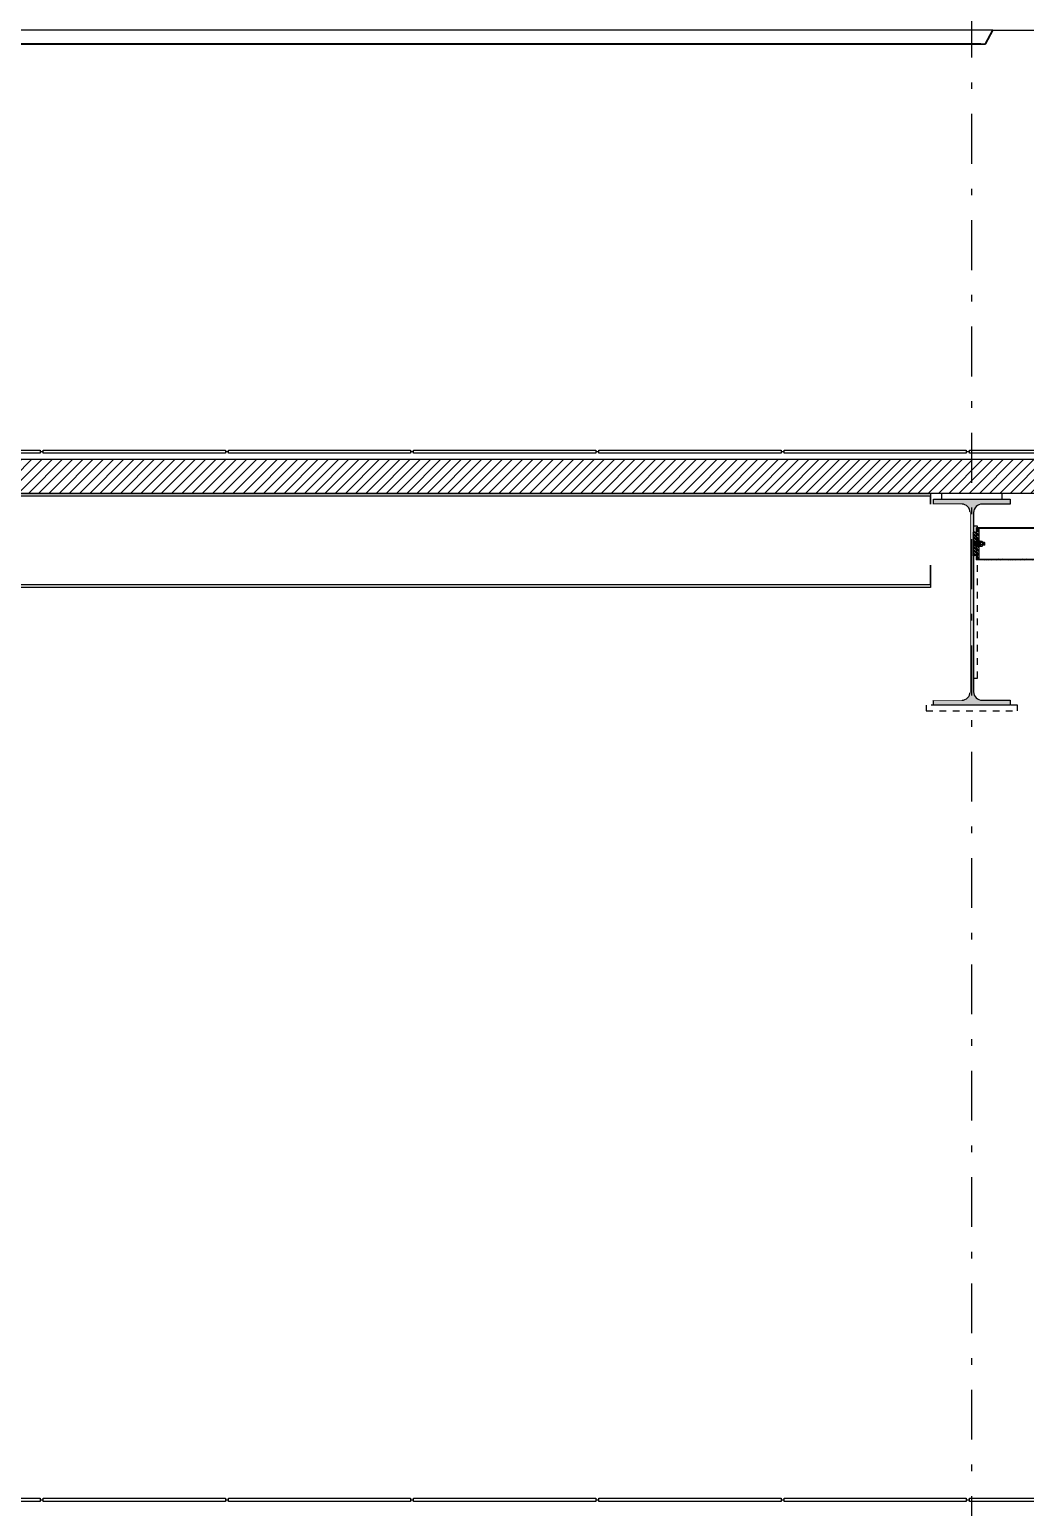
# Model space of a CAD drawing. Header units: millimetres. Extents: x -101 to 3415, y -52 to 1366.
# Drawn here: x 288.72 to 303.72, y 130.47 to 152.71 of the extents above; entities that cross this region are included whole.
import ezdxf

# ---------------------------------------------------------------- set-up
doc = ezdxf.new("R2010")
doc.units = ezdxf.units.MM
doc.set_wipeout_variables(frame=1)
doc.linetypes.add('DASHDOT2', pattern=[0.5, 0.25, -0.125, 0, -0.125])
doc.linetypes.add('OCULTA2', pattern=[0.3, 0.2, -0.1])
doc.layers.add('00_ARQ', color=8, linetype='Continuous')
doc.layers.add('A-ESTRUCTURA', color=6, linetype='Continuous')

# ---------------------------------------------------------------- blocks, each defined once
blk = doc.blocks.new('A$C54DE39B3')
at = {"layer": 'A-ESTRUCTURA', "color": 8, "linetype": 'OCULTA2', "ltscale": 0.1}
for points in [[(-0.1, 0.019), (0.1, 0.019), (0.1, 0), (-0.1, 0)], [(-0.00585, -0.089), (-0.00585, -0.589), (-0.01835, -0.589), (-0.01835, -0.089)], [(-0.15, -0.678), (0.15, -0.678), (0.15, -0.697), (-0.15, -0.697)]]:
    blk.add_lwpolyline(points, close=True, dxfattribs=at)

msp = doc.modelspace()

# ---------------------------------------------------------------- hatches: boundary and pattern name
at = {"layer": '00_ARQ'}
h = msp.add_hatch(dxfattribs=at)
h.set_pattern_fill('LINE', color=9, scale=0.034297, angle=45, style=0)
h.set_pattern_definition([(45, (-3488.39546, -6.57728), (-0.07699871, 0.07699871), [])])
h.paths.add_polyline_path([(304.28, 145.734), (281.021, 145.734), (281.021, 146.25), (304.28, 146.25)])
h = msp.add_hatch(color=9, dxfattribs=at)
edge = h.paths.add_edge_path()
edge.add_line((302.943, 145.445), (302.943, 142.747))
edge.add_arc((303.07, 142.747), 0.127, 180, 270)
edge.add_line((303.07, 142.621), (303.495, 142.621))
edge.add_line((303.495, 142.621), (303.495, 142.546))
edge.add_line((303.495, 142.546), (302.338, 142.546))
edge.add_line((302.338, 142.546), (302.338, 142.621))
edge.add_line((302.338, 142.621), (302.763, 142.621))
edge.add_arc((302.763, 142.747), 0.127, 270, 360)
edge.add_line((302.89, 142.747), (302.89, 145.445))
edge.add_arc((302.763, 145.445), 0.127, 360, 450)
edge.add_line((302.763, 145.572), (302.338, 145.572))
edge.add_line((302.338, 145.572), (302.338, 145.647))
edge.add_line((302.338, 145.647), (303.495, 145.647))
edge.add_line((303.495, 145.647), (303.495, 145.572))
edge.add_line((303.495, 145.572), (303.07, 145.572))
edge.add_arc((303.07, 145.445), 0.127, 90, 180)

# ---------------------------------------------------------------- linework, layer by layer
at = {"layer": '00_ARQ', "color": 9, "linetype": 'DASHDOT2', "ltscale": 3}
msp.add_line((302.916, 38.695), (302.916, 195.766), dxfattribs=at)
at = {"layer": '00_ARQ', "color": 9}
for p, q in [((303.232, 152.707), (281.177, 152.707)), ((303.049, 152.499), (281.177, 152.499)), ((303.049, 152.492), (281.177, 152.492))]:
    msp.add_line(p, q, dxfattribs=at)
at = {"layer": '00_ARQ', "color": 9, "ltscale": 3}
for p, q in [((288.885, 146.365), (288.93, 146.365)), ((288.885, 146.365), (288.93, 146.365)), ((291.674, 146.365), (291.72, 146.365)), ((294.464, 146.365), (294.509, 146.365)), ((294.464, 146.365), (294.509, 146.365)), ((297.253, 146.365), (297.299, 146.365)), ((300.043, 146.365), (300.088, 146.365)), ((300.043, 146.365), (300.088, 146.365)), ((302.832, 146.365), (302.878, 146.365)), ((288.885, 130.588), (288.93, 130.588)), ((291.674, 130.588), (291.72, 130.588)), ((291.674, 130.588), (291.72, 130.588)), ((294.464, 130.588), (294.509, 130.588)), ((297.253, 130.588), (297.299, 130.588)), ((300.043, 130.588), (300.088, 130.588)), ((300.043, 130.588), (300.088, 130.588)), ((302.832, 130.588), (302.878, 130.588))]:
    msp.add_line(p, q, dxfattribs=at)
at = {"layer": '00_ARQ', "color": 9}
for points in [[(303.232, 152.707), (304.847, 152.707), (304.847, 152.699), (303.235, 152.699, 0.228798), (303.232, 152.698), (303.119, 152.494, -0.228798), (303.116, 152.492), (303.049, 152.492), (303.049, 152.499), (303.112, 152.499, 0.228798), (303.116, 152.501), (303.228, 152.705, -0.228798)], [(302.943, 145.445), (302.943, 142.747, 0.414214), (303.07, 142.621), (303.495, 142.621), (303.495, 142.546), (302.338, 142.546), (302.338, 142.621), (302.763, 142.621, 0.414214), (302.89, 142.747), (302.89, 145.445, 0.414214), (302.763, 145.572), (302.338, 145.572), (302.338, 145.647), (303.495, 145.647), (303.495, 145.572), (303.07, 145.572, 0.414214)]]:
    msp.add_lwpolyline(points, format="xyb", close=True, dxfattribs=at)
at = {"layer": '00_ARQ', "color": 9, "ltscale": 3}
for points in [[(286.141, 146.342), (286.141, 146.387), (288.885, 146.387), (288.885, 146.342)], [(288.93, 146.342), (288.93, 146.387), (291.674, 146.387), (291.674, 146.342)], [(291.72, 146.342), (291.72, 146.387), (294.464, 146.387), (294.464, 146.342)], [(294.509, 146.342), (294.509, 146.387), (297.253, 146.387), (297.253, 146.342)], [(297.299, 146.342), (297.299, 146.387), (300.043, 146.387), (300.043, 146.342)], [(300.088, 146.342), (300.088, 146.387), (302.832, 146.387), (302.832, 146.342)], [(302.878, 146.342), (302.878, 146.387), (303.995, 146.387), (303.995, 146.342)], [(286.141, 130.565), (286.141, 130.611), (288.885, 130.611), (288.885, 130.565)], [(288.93, 130.565), (288.93, 130.611), (291.674, 130.611), (291.674, 130.565)], [(291.72, 130.565), (291.72, 130.611), (294.464, 130.611), (294.464, 130.565)], [(294.509, 130.565), (294.509, 130.611), (297.253, 130.611), (297.253, 130.565)], [(297.299, 130.565), (297.299, 130.611), (300.043, 130.611), (300.043, 130.565)], [(300.088, 130.565), (300.088, 130.611), (302.832, 130.611), (302.832, 130.565)], [(302.878, 130.565), (302.878, 130.611), (303.995, 130.611), (303.995, 130.565)]]:
    msp.add_lwpolyline(points, close=True, dxfattribs=at)
at = {"layer": '00_ARQ', "color": 9}
for points in [[(304.28, 145.734), (281.021, 145.734), (281.021, 146.25), (304.28, 146.25)], [(304.679, 145.208), (303.021, 145.208), (303.021, 144.743), (304.679, 144.743)], [(303.029, 145.023), (303.029, 144.929), (303.021, 144.929), (303.021, 145.023)], [(303.029, 145.02), (303.021, 145.02), (303.021, 145.023), (303.029, 145.023)], [(303.029, 145.018), (303.021, 145.018), (303.021, 145.02), (303.029, 145.02)], [(303.029, 145.015), (303.021, 145.015), (303.021, 145.018), (303.029, 145.018)], [(303.029, 145.012), (303.021, 145.012), (303.021, 145.015), (303.029, 145.015)], [(303.029, 145.008), (303.021, 145.008), (303.021, 145.012), (303.029, 145.012)], [(303.04, 144.939), (303.04, 145.013), (303.029, 145.013), (303.029, 145.005), (303.04, 144.996), (303.04, 144.99), (303.029, 145), (303.029, 144.939)], [(303.029, 145.013), (303.04, 145.013), (303.04, 145.01), (303.029, 145.01)], [(303.029, 145.01), (303.04, 145.01), (303.04, 145.008), (303.029, 145.008)], [(303.045, 144.94), (303.073, 144.94), (303.078, 144.944), (303.078, 145.007), (303.073, 145.012), (303.045, 145.012), (303.04, 145.007), (303.04, 144.944)], [(303.029, 145.005), (303.021, 145.005), (303.021, 145.008), (303.029, 145.008)], [(303.029, 145), (303.021, 145), (303.021, 145.005), (303.029, 145.005)], [(303.029, 144.996), (303.021, 144.996), (303.021, 145), (303.029, 145)], [(303.029, 144.991), (303.021, 144.991), (303.021, 144.996), (303.029, 144.996)], [(303.029, 144.986), (303.021, 144.986), (303.021, 144.991), (303.029, 144.991)], [(303.029, 144.981), (303.021, 144.981), (303.021, 144.986), (303.029, 144.986)], [(303.029, 144.97), (303.021, 144.97), (303.021, 144.965), (303.029, 144.965)], [(303.029, 144.965), (303.021, 144.965), (303.021, 144.96), (303.029, 144.96)], [(303.029, 144.96), (303.021, 144.96), (303.021, 144.955), (303.029, 144.955)], [(303.029, 144.955), (303.021, 144.955), (303.021, 144.951), (303.029, 144.951)], [(303.029, 144.951), (303.021, 144.951), (303.021, 144.947), (303.029, 144.947)], [(303.029, 144.947), (303.021, 144.947), (303.021, 144.943), (303.029, 144.943)], [(303.029, 144.943), (303.021, 144.943), (303.021, 144.94), (303.029, 144.94)], [(303.029, 144.94), (303.021, 144.94), (303.021, 144.936), (303.029, 144.936)], [(303.029, 144.936), (303.021, 144.936), (303.021, 144.933), (303.029, 144.933)], [(303.029, 144.933), (303.021, 144.933), (303.021, 144.931), (303.029, 144.931)], [(303.029, 144.931), (303.021, 144.931), (303.021, 144.929), (303.029, 144.929)], [(303.029, 145.008), (303.04, 145.008), (303.04, 145.005), (303.029, 145.005), (303.029, 145.005)], [(303.029, 145.005), (303.04, 145.005), (303.04, 145.002), (303.033, 145.002)], [(303.029, 145), (303.031, 144.998), (303.029, 144.998)], [(303.029, 144.998), (303.031, 144.998), (303.035, 144.994), (303.029, 144.994)], [(303.029, 144.994), (303.035, 144.994), (303.04, 144.99), (303.04, 144.99), (303.029, 144.99)], [(303.029, 144.99), (303.04, 144.99), (303.04, 144.986), (303.029, 144.986)], [(303.029, 144.986), (303.04, 144.986), (303.04, 144.981), (303.029, 144.981)], [(303.029, 144.977), (303.04, 144.977), (303.04, 144.981), (303.029, 144.981)], [(303.029, 144.974), (303.04, 144.974), (303.04, 144.97), (303.029, 144.97)], [(303.029, 144.97), (303.04, 144.97), (303.04, 144.965), (303.029, 144.965)], [(303.029, 144.965), (303.04, 144.965), (303.04, 144.961), (303.029, 144.961)], [(303.029, 144.961), (303.04, 144.961), (303.04, 144.957), (303.029, 144.957)], [(303.029, 144.957), (303.04, 144.957), (303.04, 144.953), (303.029, 144.953)], [(303.029, 144.953), (303.04, 144.953), (303.04, 144.95), (303.029, 144.95)], [(303.029, 144.95), (303.04, 144.95), (303.04, 144.947), (303.029, 144.947)], [(303.029, 144.947), (303.04, 144.947), (303.04, 144.944), (303.029, 144.944)], [(303.029, 144.944), (303.04, 144.944), (303.04, 144.941), (303.029, 144.941)], [(303.029, 144.941), (303.04, 144.941), (303.04, 144.939), (303.029, 144.939)], [(303.033, 145.002), (303.04, 145.002), (303.04, 144.998), (303.037, 144.998)], [(303.037, 144.998), (303.04, 144.998), (303.04, 144.996)], [(303.082, 144.955), (303.083, 144.955), (303.085, 144.959), (303.089, 144.993), (303.087, 144.997), (303.086, 144.997), (303.084, 144.993), (303.08, 144.959)], [(303.09, 144.955), (303.09, 144.955), (303.093, 144.959), (303.096, 144.993), (303.094, 144.997), (303.093, 144.997), (303.091, 144.993), (303.087, 144.959)], [(303.097, 144.955), (303.098, 144.955), (303.1, 144.959), (303.104, 144.993), (303.101, 144.997), (303.1, 144.997), (303.098, 144.993), (303.094, 144.959)], [(303.107, 144.996), (303.105, 144.993), (303.102, 144.959), (303.104, 144.955), (303.105, 144.955), (303.107, 144.959)], [(303.107, 144.959), (303.109, 144.96), (303.109, 144.992), (303.107, 144.993)]]:
    msp.add_lwpolyline(points, close=True, dxfattribs=at)
at = {"layer": '00_ARQ', "color": 9, "ltscale": 2}
for points in [[(279.612, 145.734), (302.292, 145.734), (302.292, 144.32), (279.612, 144.32)], [(302.292, 145.693), (279.612, 145.693), (279.612, 144.361), (302.292, 144.361)]]:
    msp.add_lwpolyline(points, close=True, dxfattribs=at)
at = {"layer": '00_ARQ', "color": 9}
for points in [[(303.04, 144.944, -0.100889), (303.045, 144.958, -0.267949), (303.045, 144.994, -0.100889), (303.04, 145.007)], [(303.078, 144.944, 0.100889), (303.073, 144.958, 0.267949), (303.073, 144.994, 0.100889), (303.078, 145.007)]]:
    msp.add_lwpolyline(points, format="xyb", dxfattribs=at)
for points in [[(303.073, 144.994), (303.045, 144.994)], [(303.073, 144.958), (303.045, 144.958)], [(303.08, 144.997), (303.078, 144.978)], [(303.078, 144.988), (303.079, 144.997)], [(303.078, 144.958), (303.078, 144.959), (303.082, 144.993), (303.08, 144.997), (303.079, 144.997), (303.078, 144.995)], [(303.078, 144.959), (303.08, 144.959)], [(303.082, 144.955), (303.086, 144.997)], [(303.084, 144.993), (303.082, 144.993)], [(303.087, 144.997), (303.083, 144.955)], [(303.087, 144.959), (303.085, 144.959)], [(303.091, 144.993), (303.089, 144.993)], [(303.094, 144.997), (303.09, 144.955)], [(303.09, 144.955), (303.093, 144.997)], [(303.093, 144.959), (303.094, 144.959)], [(303.096, 144.993), (303.098, 144.993)], [(303.097, 144.955), (303.1, 144.997)], [(303.101, 144.997), (303.098, 144.955)], [(303.1, 144.959), (303.102, 144.959)], [(303.104, 144.955), (303.107, 144.996)], [(303.104, 144.993), (303.105, 144.993)], [(303.107, 144.996), (303.105, 144.955)]]:
    msp.add_lwpolyline(points, dxfattribs=at)

# ---------------------------------------------------------------- block references
at = {"layer": '00_ARQ', "color": 9, "extrusion": (0, 0, -1), "xscale": 4.572918431750428, "yscale": 4.572918431750428, "zscale": -4.572918431750772}
msp.add_blockref('A$C54DE39B3', (-302.916, 145.647), dxfattribs=at)

# ---------------------------------------------------------------- next in the draw order: wipeouts: each hides what was drawn before it
at = {"color": 9, "ltscale": 2}
msp.add_wipeout([(301.997, 145.572), (301.997, 144.657), (302.338, 144.657), (302.338, 142.621), (302.763, 142.621), (302.89, 142.747), (302.89, 145.445), (302.763, 145.572)], dxfattribs=at).dxf.layer = '00_ARQ'

# ---------------------------------------------------------------- next in the draw order: hatches: boundary and pattern name
at = {"layer": '00_ARQ'}
h = msp.add_hatch(dxfattribs=at)
h.set_pattern_fill('CROSS', color=9, scale=0.004573, style=0)
h.set_pattern_definition([(180, (345.8780662, 155.9382934), (-0.001143229608, -0.001143229608), [0.000571614804, -0.00171484441]), (270, (345.8777804, 155.9385792), (0.001143229608, -0.001143229608), [0.000571614804, -0.00171484441])])
edge = h.paths.add_edge_path()
edge.add_line((302.941, 145.15), (302.958, 145.15))
edge.add_ellipse((302.987, 145.198), major_axis=(0.0392, 0.0392), ratio=1, start_angle=170.2425, end_angle=194.2407, ccw=False)
edge.add_line((302.941, 145.166), (302.941, 145.15))
h = msp.add_hatch(dxfattribs=at)
h.set_pattern_fill('ANSI32', color=9, scale=0.091458, style=0)
h.set_pattern_definition([(135, (345.878066, 134.013025), (0.024251562, 0.024251562), []), (135, (345.8619, 134.013025), (0.024251562, 0.024251562), [])])
h.paths.add_polyline_path([(302.941, 145.15), (302.985, 145.15), (302.985, 144.997), (302.941, 144.997)])
h.paths.add_polyline_path([(302.941, 144.954), (302.985, 144.954), (302.985, 144.801), (302.941, 144.801)])
h = msp.add_hatch(dxfattribs=at)
h.set_pattern_fill('ANSI37', color=9, scale=0.003658, style=0)
h.set_pattern_definition([(135, (321.62805, 148.473215), (0.008213196, 0.008213196), []), (45, (321.62805, 148.473215), (0.008213196, -0.008213196), [])])
h.paths.add_polyline_path([(302.985, 144.743), (304.679, 144.743), (304.679, 145.208), (302.985, 145.208), (302.985, 145.219), (304.69, 145.219), (304.69, 144.732), (302.985, 144.732)])
h = msp.add_hatch(dxfattribs=at)
h.set_pattern_fill('ANSI32', color=9, scale=0.10975, style=0)
h.set_pattern_definition([(135, (354.782893, 131.8205), (0.029101875, 0.029101875), []), (135, (354.76349, 131.8205), (0.029101875, 0.029101875), [])])
h.paths.add_polyline_path([(302.985, 145.185), (302.985, 145.208), (303.021, 145.208), (303.021, 144.997), (302.985, 144.997)])
h.paths.add_polyline_path([(302.985, 144.954), (303.021, 144.954), (303.021, 144.743), (302.985, 144.743)])
h = msp.add_hatch(dxfattribs=at)
h.set_pattern_fill('ANSI36', color=9, scale=0.022865, angle=90, style=0)
h.set_pattern_definition([(45, (339.8008257, 115.184341), (0.00555764968, 0.00151572264), [0.00714518505, -0.001429037, 0, -0.001429037])])
h.paths.add_polyline_path([(302.941, 144.954), (302.941, 144.997), (302.985, 144.997), (302.985, 144.954)])
h = msp.add_hatch(dxfattribs=at)
h.set_pattern_fill('CROSS', color=9, scale=0.004573, style=0)
h.set_pattern_definition([(180, (345.8780662, 134.013025), (-0.001143229608, 0.001143229608), [0.000571614804, -0.00171484441]), (90, (345.8777804, 134.0127392), (0.001143229608, 0.001143229608), [0.000571614804, -0.00171484441])])
edge = h.paths.add_edge_path()
edge.add_line((302.941, 144.786), (302.941, 144.801))
edge.add_line((302.941, 144.801), (302.958, 144.801))
edge.add_ellipse((302.987, 144.754), major_axis=(-0.0392, 0.0392), ratio=1, start_angle=-14.2407, end_angle=9.7575)
h = msp.add_hatch(dxfattribs=at)
h.set_pattern_fill('ANSI36', color=9, scale=0.022865, angle=90, style=0)
h.set_pattern_definition([(45, (339.8371804, 115.184341), (0.00555764968, 0.00151572264), [0.00714518505, -0.001429037, 0, -0.001429037])])
h.paths.add_polyline_path([(302.978, 144.954), (302.978, 144.997), (303.021, 144.997), (303.021, 144.954)])

# ---------------------------------------------------------------- next in the draw order: linework, layer by layer
at = {"layer": '00_ARQ', "color": 9}
for p, q in [((303.021, 144.997), (302.941, 144.997)), ((303.021, 144.954), (302.941, 144.954))]:
    msp.add_line(p, q, dxfattribs=at)
for points in [[(302.985, 144.801), (302.941, 144.801), (302.941, 145.15), (302.985, 145.15)], [(302.985, 144.743), (304.679, 144.743), (304.679, 145.208), (302.985, 145.208), (302.985, 145.219), (304.69, 145.219), (304.69, 144.732), (302.985, 144.732)], [(302.985, 145.208), (303.021, 145.208), (303.021, 144.743), (302.985, 144.743)]]:
    msp.add_lwpolyline(points, close=True, dxfattribs=at)
for centre, start, end in [((302.987, 145.198), 215.2425, 239.2407), ((302.987, 144.754), 120.7593, 144.7575)]:
    msp.add_arc(centre, 0.0555, start, end, dxfattribs=at)

doc.saveas('drawing.dxf')
